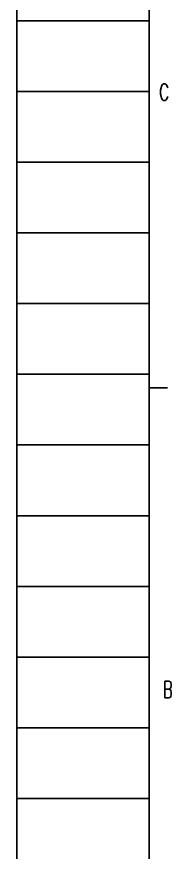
# Model space of a CAD drawing. Extents: x 260 to 819, y -886 to -454.
# Drawn here: x 791.5 to 809, y -790 to -695.4 of the extents above; entities that cross this region are included whole.
import ezdxf
from ezdxf.enums import TextEntityAlignment as Align

# ---------------------------------------------------------------- set-up
doc = ezdxf.new("R2010")
doc.units = 0
doc.header["$LTSCALE"] = 150
doc.header["$MEASUREMENT"] = 0
doc.linetypes.add('DASHED', pattern=[0.75, 0.5, -0.25])
doc.layers.get('0').update_dxf_attribs({"color": 6, "linetype": 'CONTINUOUS'})
doc.styles.get("Standard").update_dxf_attribs({"font": 'romans.shx', "width": 0.8, "bigfont": 'whgtxt.shx'})

# ---------------------------------------------------------------- blocks, each defined once
blk = doc.blocks.new('ansi-c')
at = {"color": 5, "linetype": 'Continuous'}
for p, q in [((462.001, 358.063), (462.001, 764.463)), ((477.001, 358.063), (477.001, 764.463)), ((462.001, 535.063), (477.001, 535.063)), ((462.001, 519.063), (477.001, 519.063)), ((462.001, 503.063), (477.001, 503.063)), ((462.001, 487.063), (477.001, 487.063)), ((462.001, 471.063), (477.001, 471.063)), ((462.001, 455.063), (477.001, 455.063))]:
    blk.add_line(p, q, dxfattribs=at)
at = {"color": 210, "linetype": 'Continuous'}
for p, q in [((462.001, 527.063), (477.001, 527.063)), ((462.001, 511.063), (477.001, 511.063)), ((462.001, 495.063), (477.001, 495.063)), ((477.001, 493.53), (479.053, 493.53)), ((462.001, 479.063), (477.001, 479.063)), ((462.001, 463.063), (477.001, 463.063)), ((462.001, 447.063), (477.001, 447.063))]:
    blk.add_line(p, q, dxfattribs=at)
at = {"color": 130, "linetype": 'Continuous', "width": 0.655684}
for s, p in [('C', (478.69, 527.001)), ('B', (479.096, 459.388))]:
    blk.add_text(s, height=1.9, dxfattribs=at).set_placement(p, align=Align.MIDDLE_CENTER)

msp = doc.modelspace()

# ---------------------------------------------------------------- block references
at = {"linetype": 'DASHED'}
msp.add_blockref('ansi-c', (329.46, -1230.96), dxfattribs=at)
msp.add_blockref('ansi-c', (329.46, -1230.96), dxfattribs=at)

doc.saveas('drawing.dxf')
